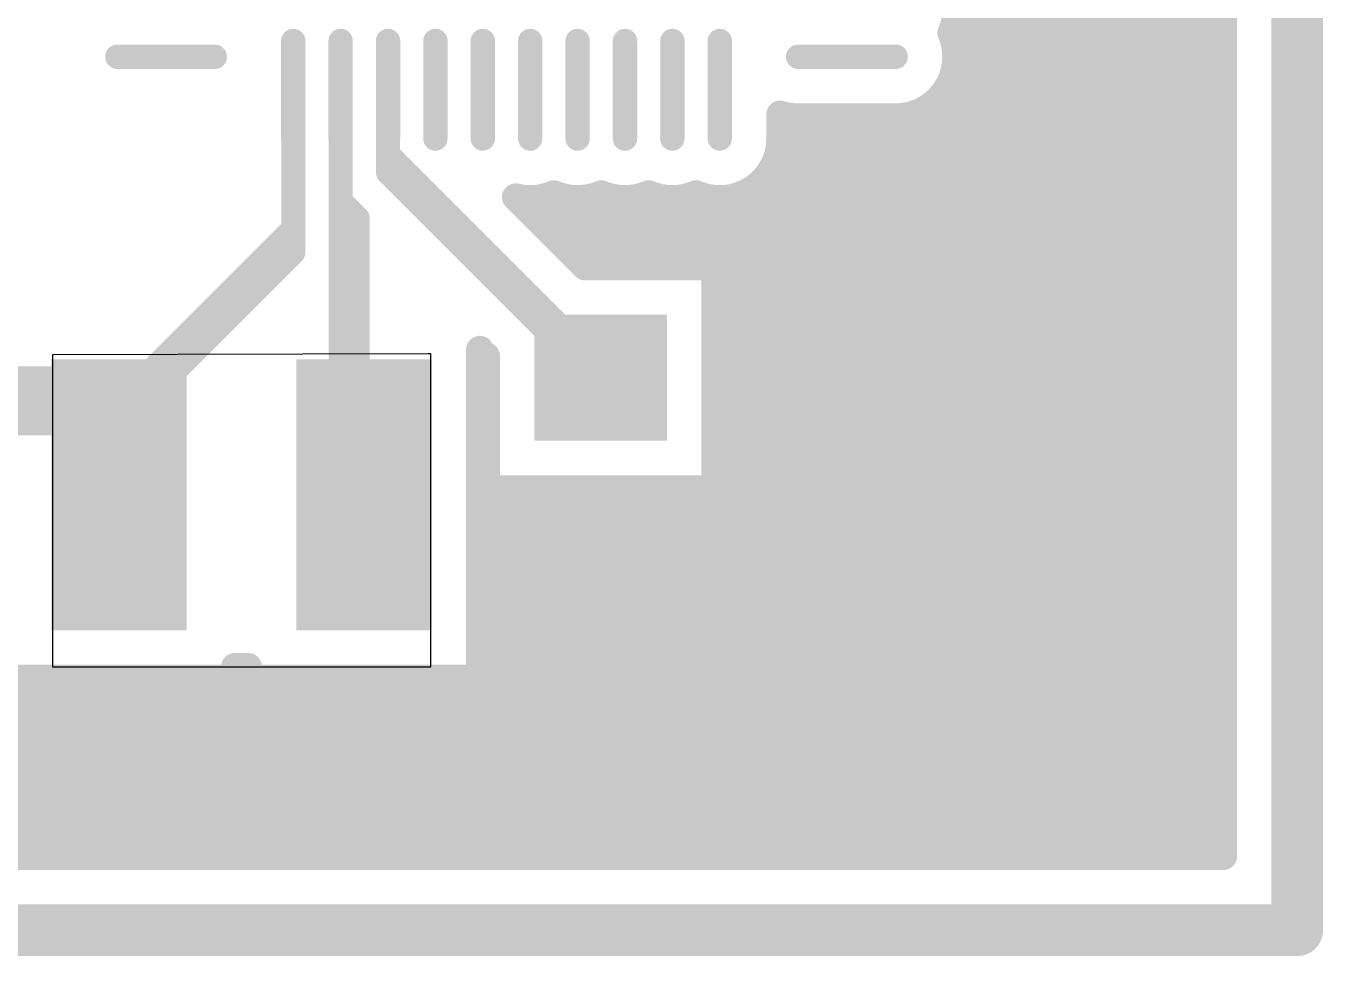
# Model space of a CAD drawing. Header units: inches. Extents: x 0 to 226, y 0 to 70.
# Drawn here: x 39.49 to 49.07, y -0.19 to 6.67 of the extents above; entities that cross this region are included whole.
import ezdxf

# ---------------------------------------------------------------- set-up
doc = ezdxf.new("R2010")
doc.units = ezdxf.units.IN
doc.layers.add('Keep-Out Layer', color=6, linetype='Continuous')
doc.layers.add('Top Layer', color=1, linetype='Continuous')

msp = doc.modelspace()

# ---------------------------------------------------------------- linework, layer by layer
at = {"layer": 'Keep-Out Layer'}
for points in [[(48.881, 0, 0.381, 0.381, 0), (48.881, 24.8301, 0.381, 0.381, 0)], [(29.4405, 0, 0.381, 0.381, 0), (48.881, 0, 0.381, 0.381, 0)]]:
    msp.add_lwpolyline(points, format="xyseb", dxfattribs=at)
msp.add_lwpolyline([(48.7858, 0, 0.1905, 0.1905, 1), (48.9763, 0, 0.1905, 0.1905, 1)], format="xyseb", close=True, dxfattribs=at)
msp.add_lwpolyline([(48.7858, 0, 0.1905, 0.1905, 1), (48.9763, 0, 0.1905, 0.1905, 1)], format="xyseb", close=True, dxfattribs=at)
at = {"layer": 'Top Layer'}
for p, q in [((42.4612, 4.2542), (39.6887, 4.2471)), ((39.6887, 4.2471), (39.6887, 1.9449)), ((42.4825, 4.2542), (42.4612, 4.2542)), ((42.4825, 1.9449), (42.4825, 4.2542)), ((39.6887, 1.9449), (42.4825, 1.9449))]:
    msp.add_line(p, q, dxfattribs=at)
for points in [[(47.1792, 0.5461, 0.2032, 0.2032, 0), (47.1792, 18.5065, 0.2032, 0.2032, 0)], [(47.3824, 0.5461, 0.2032, 0.2032, 0), (47.3824, 18.5065, 0.2032, 0.2032, 0)], [(47.5856, 0.5461, 0.2032, 0.2032, 0), (47.5856, 18.5065, 0.2032, 0.2032, 0)], [(47.7888, 0.5461, 0.2032, 0.2032, 0), (47.7888, 18.5065, 0.2032, 0.2032, 0)], [(47.992, 0.5461, 0.2032, 0.2032, 0), (47.992, 18.5065, 0.2032, 0.2032, 0)], [(48.1952, 0.5461, 0.2032, 0.2032, 0), (48.1952, 18.5065, 0.2032, 0.2032, 0)], [(48.3349, 0.5461, 0.2032, 0.2032, 0), (48.3349, 18.5065, 0.2032, 0.2032, 0)], [(46.3664, 0.5461, 0.2032, 0.2032, 0), (46.3664, 12.5015, 0.2032, 0.2032, 0)], [(46.5696, 0.5461, 0.2032, 0.2032, 0), (46.5696, 12.5015, 0.2032, 0.2032, 0)], [(46.7728, 0.5461, 0.2032, 0.2032, 0), (46.7728, 12.5015, 0.2032, 0.2032, 0)], [(46.976, 0.5461, 0.2032, 0.2032, 0), (46.976, 12.5015, 0.2032, 0.2032, 0)], [(46.3607, 6.7976, 0.2032, 0.2032, -0.101243), (46.3249, 6.6226, 0.2032, 0.2032, 0)], [(46.3249, 6.6226, 0.2032, 0.2032, -0.101243), (46.3607, 6.4476, 0.2032, 0.2032, 0)], [(46.3267, 6.6185, 0.2032, 0.2032, 0), (48.3349, 6.6185, 0.2032, 0.2032, 0)], [(41.4662, 5.8439, 0.18, 0.18, 0), (41.4662, 6.5639, 0.18, 0.18, 0)], [(41.8161, 5.8439, 0.18, 0.18, 0), (41.8161, 6.5639, 0.18, 0.18, 0)], [(42.1661, 5.8439, 0.18, 0.18, 0), (42.1661, 6.5639, 0.18, 0.18, 0)], [(42.5161, 5.8439, 0.18, 0.18, 0), (42.5161, 6.5639, 0.18, 0.18, 0)], [(42.8661, 5.8439, 0.18, 0.18, 0), (42.8661, 6.5639, 0.18, 0.18, 0)], [(43.2161, 5.8439, 0.18, 0.18, 0), (43.2161, 6.5639, 0.18, 0.18, 0)], [(43.5661, 5.8439, 0.18, 0.18, 0), (43.5661, 6.5639, 0.18, 0.18, 0)], [(43.9161, 5.8439, 0.18, 0.18, 0), (43.9161, 6.5639, 0.18, 0.18, 0)], [(44.2661, 5.8439, 0.18, 0.18, 0), (44.2661, 6.5639, 0.18, 0.18, 0)], [(44.6161, 5.8439, 0.18, 0.18, 0), (44.6161, 6.5639, 0.18, 0.18, 0)], [(40.8871, 6.4476, 0.18, 0.18, 0), (40.1671, 6.4476, 0.18, 0.18, 0)], [(45.1951, 6.4476, 0.18, 0.18, 0), (45.9151, 6.4476, 0.18, 0.18, 0)], [(46.3607, 6.4476, 0.2032, 0.2032, -0.414214), (45.9151, 6.002, 0.2032, 0.2032, 0)], [(46.3596, 6.4153, 0.2032, 0.2032, 0), (48.3349, 6.4153, 0.2032, 0.2032, 0)], [(41.4662, 5.1774, 0.1778, 0.1778, 0), (41.4662, 6.2039, 0.1778, 0.1778, 0)], [(41.8161, 5.3811, 0.1778, 0.1778, 0), (41.8161, 6.2039, 0.1778, 0.1778, 0)], [(42.1661, 5.5932, 0.1778, 0.1778, 0), (42.1661, 6.2039, 0.1778, 0.1778, 0)], [(42.1661, 6.2039, 0.1778, 0.1778, 0), (42.1666, 6.2034, 0.1778, 0.1778, 0)], [(42.1666, 5.7249, 0.1778, 0.1778, 0), (42.1666, 6.2034, 0.1778, 0.1778, 0)], [(46.2934, 6.2121, 0.2032, 0.2032, 0), (48.3349, 6.2121, 0.2032, 0.2032, 0)], [(46.1632, 0.5461, 0.2032, 0.2032, 0), (46.1632, 6.0774, 0.2032, 0.2032, 0)], [(45.0617, 5.8439, 0.2032, 0.2032, 0), (45.0617, 6.0224, 0.2032, 0.2032, 0)], [(45.1951, 6.002, 0.2032, 0.2032, -0.076154), (45.0617, 6.0224, 0.2032, 0.2032, 0)], [(45.1472, 0.5461, 0.2032, 0.2032, 0), (45.1472, 6.0046, 0.2032, 0.2032, 0)], [(45.1951, 6.002, 0.2032, 0.2032, 0), (45.9151, 6.002, 0.2032, 0.2032, 0)], [(45.3504, 0.5461, 0.2032, 0.2032, 0), (45.3504, 6.002, 0.2032, 0.2032, 0)], [(45.5536, 0.5461, 0.2032, 0.2032, 0), (45.5536, 6.002, 0.2032, 0.2032, 0)], [(45.7568, 0.5461, 0.2032, 0.2032, 0), (45.7568, 6.002, 0.2032, 0.2032, 0)], [(45.96, 0.5461, 0.2032, 0.2032, 0), (45.96, 6.0042, 0.2032, 0.2032, 0)], [(45.9932, 6.0089, 0.2032, 0.2032, 0), (48.3349, 6.0089, 0.2032, 0.2032, 0)], [(45.0617, 5.8439, 0.2032, 0.2032, -0.538019), (44.4411, 5.4341, 0.2032, 0.2032, 0)], [(45.0601, 5.8057, 0.2032, 0.2032, 0), (48.3349, 5.8057, 0.2032, 0.2032, 0)], [(42.1666, 5.7249, 0.1778, 0.1778, 0), (43.5872, 4.3043, 0.1778, 0.1778, 0)], [(42.1661, 5.5932, 0.1778, 0.1778, 0), (43.3055, 4.4539, 0.1778, 0.1778, 0)], [(44.9907, 5.6025, 0.2032, 0.2032, 0), (48.3349, 5.6025, 0.2032, 0.2032, 0)], [(44.944, 0.5461, 0.2032, 0.2032, 0), (44.944, 5.5421, 0.2032, 0.2032, 0)], [(41.8161, 5.3811, 0.1778, 0.1778, 0), (41.9422, 5.2551, 0.1778, 0.1778, 0)], [(41.8161, 3.3873, 0.1778, 0.1778, 0), (41.8161, 5.3811, 0.1778, 0.1778, 0)], [(43.3911, 5.4341, 0.2032, 0.2032, -0.163215), (43.1087, 5.4114, 0.2032, 0.2032, 0)], [(43.1087, 5.4114, 0.2032, 0.2032, 0), (43.6217, 4.8984, 0.2032, 0.2032, 0)], [(43.246, 5.3993, 0.2032, 0.2032, 0), (43.5363, 5.3993, 0.2032, 0.2032, 0)], [(43.3184, 5.2017, 0.2032, 0.2032, 0), (43.3184, 5.4102, 0.2032, 0.2032, 0)], [(43.7411, 5.4341, 0.2032, 0.2032, -0.204583), (43.3911, 5.4341, 0.2032, 0.2032, 0)], [(43.5216, 4.9985, 0.2032, 0.2032, 0), (43.5216, 5.4005, 0.2032, 0.2032, 0)], [(43.596, 5.3993, 0.2032, 0.2032, 0), (43.8863, 5.3993, 0.2032, 0.2032, 0)], [(43.7248, 4.8984, 0.2032, 0.2032, 0), (43.7248, 5.4275, 0.2032, 0.2032, 0)], [(44.0911, 5.4341, 0.2032, 0.2032, -0.204583), (43.7411, 5.4341, 0.2032, 0.2032, 0)], [(43.928, 4.8984, 0.2032, 0.2032, 0), (43.928, 5.3984, 0.2032, 0.2032, 0)], [(43.946, 5.3993, 0.2032, 0.2032, 0), (44.2363, 5.3993, 0.2032, 0.2032, 0)], [(44.4411, 5.4341, 0.2032, 0.2032, -0.204583), (44.0911, 5.4341, 0.2032, 0.2032, 0)], [(44.1312, 4.8984, 0.2032, 0.2032, 0), (44.1312, 5.4192, 0.2032, 0.2032, 0)], [(44.296, 5.3993, 0.2032, 0.2032, 0), (44.5863, 5.3993, 0.2032, 0.2032, 0)], [(44.3344, 4.8984, 0.2032, 0.2032, 0), (44.3344, 5.4035, 0.2032, 0.2032, 0)], [(44.5376, 4.8984, 0.2032, 0.2032, 0), (44.5376, 5.4052, 0.2032, 0.2032, 0)], [(44.646, 5.3993, 0.2032, 0.2032, 0), (48.3349, 5.3993, 0.2032, 0.2032, 0)], [(44.7408, 0.5461, 0.2032, 0.2032, 0), (44.7408, 5.4161, 0.2032, 0.2032, 0)], [(41.9422, 3.3407, 0.1778, 0.1778, 0), (41.9422, 5.2551, 0.1778, 0.1778, 0)], [(43.324, 5.1961, 0.2032, 0.2032, 0), (48.3349, 5.1961, 0.2032, 0.2032, 0)], [(40.1968, 3.9081, 0.1778, 0.1778, 0), (41.4662, 5.1774, 0.1778, 0.1778, 0)], [(41.4662, 5.002, 0.1778, 0.1778, 0), (41.4662, 5.1774, 0.1778, 0.1778, 0)], [(40.1788, 3.7146, 0.1778, 0.1778, 0), (41.4662, 5.002, 0.1778, 0.1778, 0)], [(43.5272, 4.9929, 0.2032, 0.2032, 0), (48.3349, 4.9929, 0.2032, 0.2032, 0)], [(43.6217, 4.8984, 0.2032, 0.2032, 0), (44.5825, 4.8984, 0.2032, 0.2032, 0)], [(44.5825, 3.2572, 0.2032, 0.2032, 0), (44.5825, 4.8984, 0.2032, 0.2032, 0)], [(44.5825, 4.7897, 0.2032, 0.2032, 0), (48.3349, 4.7897, 0.2032, 0.2032, 0)], [(44.5825, 4.5865, 0.2032, 0.2032, 0), (48.3349, 4.5865, 0.2032, 0.2032, 0)], [(43.3055, 4.4539, 0.1778, 0.1778, 0), (43.3607, 4.4539, 0.1778, 0.1778, 0)], [(43.3607, 4.4539, 0.1778, 0.1778, 0), (43.7368, 4.0778, 0.1778, 0.1778, 0)], [(44.5825, 4.3833, 0.2032, 0.2032, 0), (48.3349, 4.3833, 0.2032, 0.2032, 0)], [(42.8444, 1.859, 0.2032, 0.2032, 0), (42.8444, 4.2863, 0.2032, 0.2032, 0)], [(42.8912, 3.2572, 0.2032, 0.2032, 0), (42.8912, 4.2395, 0.2032, 0.2032, 0)], [(44.5825, 4.1801, 0.2032, 0.2032, 0), (48.3349, 4.1801, 0.2032, 0.2032, 0)], [(38.4914, 3.9081, 0.508, 0.508, 0), (39.9853, 3.9081, 0.508, 0.508, 0)], [(39.9853, 3.9081, 0.508, 0.508, 0), (40.1788, 3.7146, 0.508, 0.508, 0)], [(44.5825, 3.9769, 0.2032, 0.2032, 0), (48.3349, 3.9769, 0.2032, 0.2032, 0)], [(40.1788, 3.2146, 0.508, 0.508, 0), (40.1788, 3.7146, 0.508, 0.508, 0)], [(44.5825, 3.7737, 0.2032, 0.2032, 0), (48.3349, 3.7737, 0.2032, 0.2032, 0)], [(44.5825, 3.5705, 0.2032, 0.2032, 0), (48.3349, 3.5705, 0.2032, 0.2032, 0)], [(41.8161, 3.3873, 0.1778, 0.1778, 0), (41.9025, 3.301, 0.1778, 0.1778, 0)], [(44.5825, 3.3673, 0.2032, 0.2032, 0), (48.3349, 3.3673, 0.2032, 0.2032, 0)], [(41.9025, 3.301, 0.1778, 0.1778, 0), (41.9422, 3.3407, 0.1778, 0.1778, 0)], [(41.9025, 3.301, 0.1778, 0.1778, 0), (41.9888, 3.2146, 0.1778, 0.1778, 0)], [(42.8912, 3.2572, 0.2032, 0.2032, 0), (44.5825, 3.2572, 0.2032, 0.2032, 0)], [(42.912, 0.5461, 0.2032, 0.2032, 0), (42.912, 3.2572, 0.2032, 0.2032, 0)], [(43.1152, 0.5461, 0.2032, 0.2032, 0), (43.1152, 3.2572, 0.2032, 0.2032, 0)], [(43.3184, 0.5461, 0.2032, 0.2032, 0), (43.3184, 3.2572, 0.2032, 0.2032, 0)], [(43.5216, 0.5461, 0.2032, 0.2032, 0), (43.5216, 3.2572, 0.2032, 0.2032, 0)], [(43.7248, 0.5461, 0.2032, 0.2032, 0), (43.7248, 3.2572, 0.2032, 0.2032, 0)], [(43.928, 0.5461, 0.2032, 0.2032, 0), (43.928, 3.2572, 0.2032, 0.2032, 0)], [(44.1312, 0.5461, 0.2032, 0.2032, 0), (44.1312, 3.2572, 0.2032, 0.2032, 0)], [(44.3344, 0.5461, 0.2032, 0.2032, 0), (44.3344, 3.2572, 0.2032, 0.2032, 0)], [(44.5376, 0.5461, 0.2032, 0.2032, 0), (44.5376, 3.2572, 0.2032, 0.2032, 0)], [(42.8444, 3.1641, 0.2032, 0.2032, 0), (48.3349, 3.1641, 0.2032, 0.2032, 0)], [(42.8444, 2.9609, 0.2032, 0.2032, 0), (48.3349, 2.9609, 0.2032, 0.2032, 0)], [(42.8444, 2.7577, 0.2032, 0.2032, 0), (48.3349, 2.7577, 0.2032, 0.2032, 0)], [(42.8444, 2.5545, 0.2032, 0.2032, 0), (48.3349, 2.5545, 0.2032, 0.2032, 0)], [(42.8444, 2.3513, 0.2032, 0.2032, 0), (48.3349, 2.3513, 0.2032, 0.2032, 0)], [(42.8444, 2.1481, 0.2032, 0.2032, 0), (48.3349, 2.1481, 0.2032, 0.2032, 0)], [(41.0344, 1.9449, 0.2032, 0.2032, 0), (41.1332, 1.9449, 0.2032, 0.2032, 0)], [(41.0344, 1.9449, 0.2032, 0.2032, 0), (41.1332, 1.9449, 0.2032, 0.2032, 0)], [(41.0344, 1.859, 0.2032, 0.2032, 0), (41.0344, 1.9449, 0.2032, 0.2032, 0)], [(41.0832, 0.5461, 0.2032, 0.2032, 0), (41.0832, 1.9449, 0.2032, 0.2032, 0)], [(41.1332, 1.859, 0.2032, 0.2032, 0), (41.1332, 1.9449, 0.2032, 0.2032, 0)], [(42.8444, 1.9449, 0.2032, 0.2032, 0), (48.3349, 1.9449, 0.2032, 0.2032, 0)], [(39.3232, 1.859, 0.2032, 0.2032, 0), (41.0344, 1.859, 0.2032, 0.2032, 0)], [(39.4576, 0.5461, 0.2032, 0.2032, 0), (39.4576, 1.859, 0.2032, 0.2032, 0)], [(39.6608, 0.5461, 0.2032, 0.2032, 0), (39.6608, 1.859, 0.2032, 0.2032, 0)], [(39.864, 0.5461, 0.2032, 0.2032, 0), (39.864, 1.859, 0.2032, 0.2032, 0)], [(40.0672, 0.5461, 0.2032, 0.2032, 0), (40.0672, 1.859, 0.2032, 0.2032, 0)], [(40.2704, 0.5461, 0.2032, 0.2032, 0), (40.2704, 1.859, 0.2032, 0.2032, 0)], [(40.4736, 0.5461, 0.2032, 0.2032, 0), (40.4736, 1.859, 0.2032, 0.2032, 0)], [(40.6768, 0.5461, 0.2032, 0.2032, 0), (40.6768, 1.859, 0.2032, 0.2032, 0)], [(40.88, 0.5461, 0.2032, 0.2032, 0), (40.88, 1.859, 0.2032, 0.2032, 0)], [(41.1332, 1.859, 0.2032, 0.2032, 0), (42.8444, 1.859, 0.2032, 0.2032, 0)], [(41.2864, 0.5461, 0.2032, 0.2032, 0), (41.2864, 1.859, 0.2032, 0.2032, 0)], [(41.4896, 0.5461, 0.2032, 0.2032, 0), (41.4896, 1.859, 0.2032, 0.2032, 0)], [(41.6928, 0.5461, 0.2032, 0.2032, 0), (41.6928, 1.859, 0.2032, 0.2032, 0)], [(41.896, 0.5461, 0.2032, 0.2032, 0), (41.896, 1.859, 0.2032, 0.2032, 0)], [(42.0992, 0.5461, 0.2032, 0.2032, 0), (42.0992, 1.859, 0.2032, 0.2032, 0)], [(42.3024, 0.5461, 0.2032, 0.2032, 0), (42.3024, 1.859, 0.2032, 0.2032, 0)], [(42.5056, 0.5461, 0.2032, 0.2032, 0), (42.5056, 1.859, 0.2032, 0.2032, 0)], [(42.7088, 0.5461, 0.2032, 0.2032, 0), (42.7088, 1.859, 0.2032, 0.2032, 0)], [(29.9866, 1.7417, 0.2032, 0.2032, 0), (48.3349, 1.7417, 0.2032, 0.2032, 0)], [(29.9866, 1.5385, 0.2032, 0.2032, 0), (48.3349, 1.5385, 0.2032, 0.2032, 0)], [(29.9866, 1.3353, 0.2032, 0.2032, 0), (48.3349, 1.3353, 0.2032, 0.2032, 0)], [(29.9866, 1.1321, 0.2032, 0.2032, 0), (48.3349, 1.1321, 0.2032, 0.2032, 0)], [(29.9866, 0.9289, 0.2032, 0.2032, 0), (48.3349, 0.9289, 0.2032, 0.2032, 0)], [(29.9866, 0.7257, 0.2032, 0.2032, 0), (48.3349, 0.7257, 0.2032, 0.2032, 0)], [(29.9866, 0.5461, 0.2032, 0.2032, 0), (48.3349, 0.5461, 0.2032, 0.2032, 0)]]:
    msp.add_lwpolyline(points, format="xyseb", dxfattribs=at)
for points in [[(46.6791, 6.8086, 0.3048, 0.3048, 1), (46.9839, 6.8086, 0.3048, 0.3048, 1)], [(46.2741, 6.6226, 0.1016, 0.1016, 1), (46.3757, 6.6226, 0.1016, 0.1016, 1)], [(46.2741, 6.6226, 0.1016, 0.1016, 1), (46.3757, 6.6226, 0.1016, 0.1016, 1)], [(46.2759, 6.6185, 0.1016, 0.1016, 1), (46.3775, 6.6185, 0.1016, 0.1016, 1)], [(47.4274, 6.418, 0.3048, 0.3048, 1), (47.7322, 6.418, 0.3048, 0.3048, 1)], [(48.2841, 6.6185, 0.1016, 0.1016, 1), (48.3857, 6.6185, 0.1016, 0.1016, 1)], [(41.4212, 6.5639, 0.09, 0.09, 1), (41.5111, 6.5639, 0.09, 0.09, 1)], [(41.7712, 6.5639, 0.09, 0.09, 1), (41.8611, 6.5639, 0.09, 0.09, 1)], [(42.1212, 6.5639, 0.09, 0.09, 1), (42.2111, 6.5639, 0.09, 0.09, 1)], [(42.4711, 6.5639, 0.09, 0.09, 1), (42.5611, 6.5639, 0.09, 0.09, 1)], [(42.8211, 6.5639, 0.09, 0.09, 1), (42.9111, 6.5639, 0.09, 0.09, 1)], [(43.1711, 6.5639, 0.09, 0.09, 1), (43.2611, 6.5639, 0.09, 0.09, 1)], [(43.5211, 6.5639, 0.09, 0.09, 1), (43.6111, 6.5639, 0.09, 0.09, 1)], [(43.8711, 6.5639, 0.09, 0.09, 1), (43.9611, 6.5639, 0.09, 0.09, 1)], [(44.2211, 6.5639, 0.09, 0.09, 1), (44.3111, 6.5639, 0.09, 0.09, 1)], [(44.5711, 6.5639, 0.09, 0.09, 1), (44.6611, 6.5639, 0.09, 0.09, 1)], [(40.1221, 6.4476, 0.09, 0.09, 1), (40.2121, 6.4476, 0.09, 0.09, 1)], [(40.8421, 6.4476, 0.09, 0.09, 1), (40.9321, 6.4476, 0.09, 0.09, 1)], [(45.1501, 6.4476, 0.09, 0.09, 1), (45.2401, 6.4476, 0.09, 0.09, 1)], [(45.8701, 6.4476, 0.09, 0.09, 1), (45.9601, 6.4476, 0.09, 0.09, 1)], [(46.3088, 6.4153, 0.1016, 0.1016, 1), (46.4104, 6.4153, 0.1016, 0.1016, 1)], [(46.3099, 6.4476, 0.1016, 0.1016, 1), (46.4115, 6.4476, 0.1016, 0.1016, 1)], [(46.3099, 6.4476, 0.1016, 0.1016, 1), (46.4115, 6.4476, 0.1016, 0.1016, 1)], [(48.2841, 6.4153, 0.1016, 0.1016, 1), (48.3857, 6.4153, 0.1016, 0.1016, 1)], [(41.4217, 6.2039, 0.0889, 0.0889, 1), (41.5106, 6.2039, 0.0889, 0.0889, 1)], [(41.7717, 6.2039, 0.0889, 0.0889, 1), (41.8606, 6.2039, 0.0889, 0.0889, 1)], [(42.1217, 6.2039, 0.0889, 0.0889, 1), (42.2106, 6.2039, 0.0889, 0.0889, 1)], [(42.1217, 6.2039, 0.0889, 0.0889, 1), (42.2106, 6.2039, 0.0889, 0.0889, 1)], [(42.1221, 6.2034, 0.0889, 0.0889, 1), (42.211, 6.2034, 0.0889, 0.0889, 1)], [(42.1221, 6.2034, 0.0889, 0.0889, 1), (42.211, 6.2034, 0.0889, 0.0889, 1)], [(46.2426, 6.2121, 0.1016, 0.1016, 1), (46.3442, 6.2121, 0.1016, 0.1016, 1)], [(48.2841, 6.2121, 0.1016, 0.1016, 1), (48.3857, 6.2121, 0.1016, 0.1016, 1)], [(46.1124, 6.0774, 0.1016, 0.1016, 1), (46.214, 6.0774, 0.1016, 0.1016, 1)], [(45.0109, 6.0224, 0.1016, 0.1016, 1), (45.1125, 6.0224, 0.1016, 0.1016, 1)], [(45.0109, 6.0224, 0.1016, 0.1016, 1), (45.1125, 6.0224, 0.1016, 0.1016, 1)], [(45.0964, 6.0046, 0.1016, 0.1016, 1), (45.198, 6.0046, 0.1016, 0.1016, 1)], [(45.1443, 6.002, 0.1016, 0.1016, 1), (45.2459, 6.002, 0.1016, 0.1016, 1)], [(45.1443, 6.002, 0.1016, 0.1016, 1), (45.2459, 6.002, 0.1016, 0.1016, 1)], [(45.2996, 6.002, 0.1016, 0.1016, 1), (45.4012, 6.002, 0.1016, 0.1016, 1)], [(45.5028, 6.002, 0.1016, 0.1016, 1), (45.6044, 6.002, 0.1016, 0.1016, 1)], [(45.706, 6.002, 0.1016, 0.1016, 1), (45.8076, 6.002, 0.1016, 0.1016, 1)], [(45.8643, 6.002, 0.1016, 0.1016, 1), (45.9659, 6.002, 0.1016, 0.1016, 1)], [(45.8643, 6.002, 0.1016, 0.1016, 1), (45.9659, 6.002, 0.1016, 0.1016, 1)], [(45.9092, 6.0042, 0.1016, 0.1016, 1), (46.0108, 6.0042, 0.1016, 0.1016, 1)], [(45.9424, 6.0089, 0.1016, 0.1016, 1), (46.044, 6.0089, 0.1016, 0.1016, 1)], [(46.6791, 5.8018, 0.3048, 0.3048, 1), (46.9839, 5.8018, 0.3048, 0.3048, 1)], [(48.2841, 6.0089, 0.1016, 0.1016, 1), (48.3857, 6.0089, 0.1016, 0.1016, 1)], [(45.0109, 5.8439, 0.1016, 0.1016, 1), (45.1125, 5.8439, 0.1016, 0.1016, 1)], [(45.0109, 5.8439, 0.1016, 0.1016, 1), (45.1125, 5.8439, 0.1016, 0.1016, 1)], [(41.4212, 5.8439, 0.09, 0.09, 1), (41.5111, 5.8439, 0.09, 0.09, 1)], [(41.7712, 5.8439, 0.09, 0.09, 1), (41.8611, 5.8439, 0.09, 0.09, 1)], [(42.1212, 5.8439, 0.09, 0.09, 1), (42.2111, 5.8439, 0.09, 0.09, 1)], [(42.4711, 5.8439, 0.09, 0.09, 1), (42.5611, 5.8439, 0.09, 0.09, 1)], [(42.8211, 5.8439, 0.09, 0.09, 1), (42.9111, 5.8439, 0.09, 0.09, 1)], [(43.1711, 5.8439, 0.09, 0.09, 1), (43.2611, 5.8439, 0.09, 0.09, 1)], [(43.5211, 5.8439, 0.09, 0.09, 1), (43.6111, 5.8439, 0.09, 0.09, 1)], [(43.8711, 5.8439, 0.09, 0.09, 1), (43.9611, 5.8439, 0.09, 0.09, 1)], [(44.2211, 5.8439, 0.09, 0.09, 1), (44.3111, 5.8439, 0.09, 0.09, 1)], [(44.5711, 5.8439, 0.09, 0.09, 1), (44.6611, 5.8439, 0.09, 0.09, 1)], [(45.0093, 5.8057, 0.1016, 0.1016, 1), (45.1109, 5.8057, 0.1016, 0.1016, 1)], [(48.2841, 5.8057, 0.1016, 0.1016, 1), (48.3857, 5.8057, 0.1016, 0.1016, 1)], [(42.1221, 5.7249, 0.0889, 0.0889, 1), (42.211, 5.7249, 0.0889, 0.0889, 1)], [(42.1221, 5.7249, 0.0889, 0.0889, 1), (42.211, 5.7249, 0.0889, 0.0889, 1)], [(42.1217, 5.5932, 0.0889, 0.0889, 1), (42.2106, 5.5932, 0.0889, 0.0889, 1)], [(42.1217, 5.5932, 0.0889, 0.0889, 1), (42.2106, 5.5932, 0.0889, 0.0889, 1)], [(44.9399, 5.6025, 0.1016, 0.1016, 1), (45.0415, 5.6025, 0.1016, 0.1016, 1)], [(48.2841, 5.6025, 0.1016, 0.1016, 1), (48.3857, 5.6025, 0.1016, 0.1016, 1)], [(44.8932, 5.5421, 0.1016, 0.1016, 1), (44.9948, 5.5421, 0.1016, 0.1016, 1)], [(41.7717, 5.3811, 0.0889, 0.0889, 1), (41.8606, 5.3811, 0.0889, 0.0889, 1)], [(41.7717, 5.3811, 0.0889, 0.0889, 1), (41.8606, 5.3811, 0.0889, 0.0889, 1)], [(41.7717, 5.3811, 0.0889, 0.0889, 1), (41.8606, 5.3811, 0.0889, 0.0889, 1)], [(43.0579, 5.4114, 0.1016, 0.1016, 1), (43.1595, 5.4114, 0.1016, 0.1016, 1)], [(43.0579, 5.4114, 0.1016, 0.1016, 1), (43.1595, 5.4114, 0.1016, 0.1016, 1)], [(43.1952, 5.3993, 0.1016, 0.1016, 1), (43.2968, 5.3993, 0.1016, 0.1016, 1)], [(43.2676, 5.4102, 0.1016, 0.1016, 1), (43.3692, 5.4102, 0.1016, 0.1016, 1)], [(43.3403, 5.4341, 0.1016, 0.1016, 1), (43.4419, 5.4341, 0.1016, 0.1016, 1)], [(43.3403, 5.4341, 0.1016, 0.1016, 1), (43.4419, 5.4341, 0.1016, 0.1016, 1)], [(43.4708, 5.4005, 0.1016, 0.1016, 1), (43.5724, 5.4005, 0.1016, 0.1016, 1)], [(43.4855, 5.3993, 0.1016, 0.1016, 1), (43.5871, 5.3993, 0.1016, 0.1016, 1)], [(43.5452, 5.3993, 0.1016, 0.1016, 1), (43.6468, 5.3993, 0.1016, 0.1016, 1)], [(43.674, 5.4275, 0.1016, 0.1016, 1), (43.7756, 5.4275, 0.1016, 0.1016, 1)], [(43.6903, 5.4341, 0.1016, 0.1016, 1), (43.7919, 5.4341, 0.1016, 0.1016, 1)], [(43.6903, 5.4341, 0.1016, 0.1016, 1), (43.7919, 5.4341, 0.1016, 0.1016, 1)], [(43.8355, 5.3993, 0.1016, 0.1016, 1), (43.9371, 5.3993, 0.1016, 0.1016, 1)], [(43.8772, 5.3984, 0.1016, 0.1016, 1), (43.9788, 5.3984, 0.1016, 0.1016, 1)], [(43.8952, 5.3993, 0.1016, 0.1016, 1), (43.9968, 5.3993, 0.1016, 0.1016, 1)], [(44.0403, 5.4341, 0.1016, 0.1016, 1), (44.1419, 5.4341, 0.1016, 0.1016, 1)], [(44.0403, 5.4341, 0.1016, 0.1016, 1), (44.1419, 5.4341, 0.1016, 0.1016, 1)], [(44.0804, 5.4192, 0.1016, 0.1016, 1), (44.182, 5.4192, 0.1016, 0.1016, 1)], [(44.1855, 5.3993, 0.1016, 0.1016, 1), (44.2871, 5.3993, 0.1016, 0.1016, 1)], [(44.2452, 5.3993, 0.1016, 0.1016, 1), (44.3468, 5.3993, 0.1016, 0.1016, 1)], [(44.2836, 5.4035, 0.1016, 0.1016, 1), (44.3852, 5.4035, 0.1016, 0.1016, 1)], [(44.3903, 5.4341, 0.1016, 0.1016, 1), (44.4919, 5.4341, 0.1016, 0.1016, 1)], [(44.3903, 5.4341, 0.1016, 0.1016, 1), (44.4919, 5.4341, 0.1016, 0.1016, 1)], [(44.4868, 5.4052, 0.1016, 0.1016, 1), (44.5884, 5.4052, 0.1016, 0.1016, 1)], [(44.5355, 5.3993, 0.1016, 0.1016, 1), (44.6371, 5.3993, 0.1016, 0.1016, 1)], [(44.5952, 5.3993, 0.1016, 0.1016, 1), (44.6968, 5.3993, 0.1016, 0.1016, 1)], [(44.69, 5.4161, 0.1016, 0.1016, 1), (44.7916, 5.4161, 0.1016, 0.1016, 1)], [(48.2841, 5.3993, 0.1016, 0.1016, 1), (48.3857, 5.3993, 0.1016, 0.1016, 1)], [(41.8978, 5.2551, 0.0889, 0.0889, 1), (41.9867, 5.2551, 0.0889, 0.0889, 1)], [(41.8978, 5.2551, 0.0889, 0.0889, 1), (41.9867, 5.2551, 0.0889, 0.0889, 1)], [(43.2676, 5.2017, 0.1016, 0.1016, 1), (43.3692, 5.2017, 0.1016, 0.1016, 1)], [(43.2732, 5.1961, 0.1016, 0.1016, 1), (43.3748, 5.1961, 0.1016, 0.1016, 1)], [(48.2841, 5.1961, 0.1016, 0.1016, 1), (48.3857, 5.1961, 0.1016, 0.1016, 1)], [(41.4217, 5.1774, 0.0889, 0.0889, 1), (41.5106, 5.1774, 0.0889, 0.0889, 1)], [(41.4217, 5.1774, 0.0889, 0.0889, 1), (41.5106, 5.1774, 0.0889, 0.0889, 1)], [(41.4217, 5.1774, 0.0889, 0.0889, 1), (41.5106, 5.1774, 0.0889, 0.0889, 1)], [(44.8609, 4.9611, 0.3048, 0.3048, 1), (45.1657, 4.9611, 0.3048, 0.3048, 1)], [(41.4217, 5.002, 0.0889, 0.0889, 1), (41.5106, 5.002, 0.0889, 0.0889, 1)], [(41.4217, 5.002, 0.0889, 0.0889, 1), (41.5106, 5.002, 0.0889, 0.0889, 1)], [(43.4708, 4.9985, 0.1016, 0.1016, 1), (43.5724, 4.9985, 0.1016, 0.1016, 1)], [(43.4764, 4.9929, 0.1016, 0.1016, 1), (43.578, 4.9929, 0.1016, 0.1016, 1)], [(47.3209, 4.8473, 0.3048, 0.3048, 1), (47.6257, 4.8473, 0.3048, 0.3048, 1)], [(48.2841, 4.9929, 0.1016, 0.1016, 1), (48.3857, 4.9929, 0.1016, 0.1016, 1)], [(43.5709, 4.8984, 0.1016, 0.1016, 1), (43.6725, 4.8984, 0.1016, 0.1016, 1)], [(43.5709, 4.8984, 0.1016, 0.1016, 1), (43.6725, 4.8984, 0.1016, 0.1016, 1)], [(43.674, 4.8984, 0.1016, 0.1016, 1), (43.7756, 4.8984, 0.1016, 0.1016, 1)], [(43.8772, 4.8984, 0.1016, 0.1016, 1), (43.9788, 4.8984, 0.1016, 0.1016, 1)], [(44.0804, 4.8984, 0.1016, 0.1016, 1), (44.182, 4.8984, 0.1016, 0.1016, 1)], [(44.2836, 4.8984, 0.1016, 0.1016, 1), (44.3852, 4.8984, 0.1016, 0.1016, 1)], [(44.4868, 4.8984, 0.1016, 0.1016, 1), (44.5884, 4.8984, 0.1016, 0.1016, 1)], [(44.5317, 4.8984, 0.1016, 0.1016, 1), (44.6333, 4.8984, 0.1016, 0.1016, 1)], [(44.5317, 4.8984, 0.1016, 0.1016, 1), (44.6333, 4.8984, 0.1016, 0.1016, 1)], [(44.5317, 4.7897, 0.1016, 0.1016, 1), (44.6333, 4.7897, 0.1016, 0.1016, 1)], [(48.2841, 4.7897, 0.1016, 0.1016, 1), (48.3857, 4.7897, 0.1016, 0.1016, 1)], [(46.6905, 4.3906, 0.3048, 0.3048, 1), (46.9953, 4.3906, 0.3048, 0.3048, 1)], [(44.5317, 4.5865, 0.1016, 0.1016, 1), (44.6333, 4.5865, 0.1016, 0.1016, 1)], [(48.2841, 4.5865, 0.1016, 0.1016, 1), (48.3857, 4.5865, 0.1016, 0.1016, 1)], [(43.261, 4.4539, 0.0889, 0.0889, 1), (43.3499, 4.4539, 0.0889, 0.0889, 1)], [(43.261, 4.4539, 0.0889, 0.0889, 1), (43.3499, 4.4539, 0.0889, 0.0889, 1)], [(43.3163, 4.4539, 0.0889, 0.0889, 1), (43.4052, 4.4539, 0.0889, 0.0889, 1)], [(43.3163, 4.4539, 0.0889, 0.0889, 1), (43.4052, 4.4539, 0.0889, 0.0889, 1)], [(44.5317, 4.3833, 0.1016, 0.1016, 1), (44.6333, 4.3833, 0.1016, 0.1016, 1)], [(48.2841, 4.3833, 0.1016, 0.1016, 1), (48.3857, 4.3833, 0.1016, 0.1016, 1)], [(42.7936, 4.2863, 0.1016, 0.1016, 1), (42.8952, 4.2863, 0.1016, 0.1016, 1)], [(42.8404, 4.2395, 0.1016, 0.1016, 1), (42.942, 4.2395, 0.1016, 0.1016, 1)], [(43.5428, 4.3043, 0.0889, 0.0889, 1), (43.6317, 4.3043, 0.0889, 0.0889, 1)], [(44.5317, 4.1801, 0.1016, 0.1016, 1), (44.6333, 4.1801, 0.1016, 0.1016, 1)], [(48.2841, 4.1801, 0.1016, 0.1016, 1), (48.3857, 4.1801, 0.1016, 0.1016, 1)], [(39.8583, 3.9081, 0.254, 0.254, 1), (40.1123, 3.9081, 0.254, 0.254, 1)], [(39.8583, 3.9081, 0.254, 0.254, 1), (40.1123, 3.9081, 0.254, 0.254, 1)], [(43.6924, 4.0778, 0.0889, 0.0889, 1), (43.7813, 4.0778, 0.0889, 0.0889, 1)], [(45.2191, 3.8402, 0.3556, 0.3556, 1), (45.5747, 3.8402, 0.3556, 0.3556, 1)], [(44.5317, 3.9769, 0.1016, 0.1016, 1), (44.6333, 3.9769, 0.1016, 0.1016, 1)], [(48.2841, 3.9769, 0.1016, 0.1016, 1), (48.3857, 3.9769, 0.1016, 0.1016, 1)], [(40.0518, 3.7146, 0.254, 0.254, 1), (40.3058, 3.7146, 0.254, 0.254, 1)], [(40.0518, 3.7146, 0.254, 0.254, 1), (40.3058, 3.7146, 0.254, 0.254, 1)], [(40.1524, 3.9081, 0.0889, 0.0889, 1), (40.2413, 3.9081, 0.0889, 0.0889, 1)], [(44.5317, 3.7737, 0.1016, 0.1016, 1), (44.6333, 3.7737, 0.1016, 0.1016, 1)], [(48.2841, 3.7737, 0.1016, 0.1016, 1), (48.3857, 3.7737, 0.1016, 0.1016, 1)], [(40.1344, 3.7146, 0.0889, 0.0889, 1), (40.2233, 3.7146, 0.0889, 0.0889, 1)], [(44.5317, 3.5705, 0.1016, 0.1016, 1), (44.6333, 3.5705, 0.1016, 0.1016, 1)], [(48.2841, 3.5705, 0.1016, 0.1016, 1), (48.3857, 3.5705, 0.1016, 0.1016, 1)], [(40.0518, 3.2146, 0.254, 0.254, 1), (40.3058, 3.2146, 0.254, 0.254, 1)], [(41.7717, 3.3873, 0.0889, 0.0889, 1), (41.8606, 3.3873, 0.0889, 0.0889, 1)], [(41.7717, 3.3873, 0.0889, 0.0889, 1), (41.8606, 3.3873, 0.0889, 0.0889, 1)], [(44.5317, 3.3673, 0.1016, 0.1016, 1), (44.6333, 3.3673, 0.1016, 0.1016, 1)], [(48.2841, 3.3673, 0.1016, 0.1016, 1), (48.3857, 3.3673, 0.1016, 0.1016, 1)], [(41.858, 3.301, 0.0889, 0.0889, 1), (41.9469, 3.301, 0.0889, 0.0889, 1)], [(41.858, 3.301, 0.0889, 0.0889, 1), (41.9469, 3.301, 0.0889, 0.0889, 1)], [(41.858, 3.301, 0.0889, 0.0889, 1), (41.9469, 3.301, 0.0889, 0.0889, 1)], [(41.8978, 3.3407, 0.0889, 0.0889, 1), (41.9867, 3.3407, 0.0889, 0.0889, 1)], [(41.8978, 3.3407, 0.0889, 0.0889, 1), (41.9867, 3.3407, 0.0889, 0.0889, 1)], [(42.8404, 3.2572, 0.1016, 0.1016, 1), (42.942, 3.2572, 0.1016, 0.1016, 1)], [(42.8404, 3.2572, 0.1016, 0.1016, 1), (42.942, 3.2572, 0.1016, 0.1016, 1)], [(42.8612, 3.2572, 0.1016, 0.1016, 1), (42.9628, 3.2572, 0.1016, 0.1016, 1)], [(43.0644, 3.2572, 0.1016, 0.1016, 1), (43.166, 3.2572, 0.1016, 0.1016, 1)], [(43.2676, 3.2572, 0.1016, 0.1016, 1), (43.3692, 3.2572, 0.1016, 0.1016, 1)], [(43.4708, 3.2572, 0.1016, 0.1016, 1), (43.5724, 3.2572, 0.1016, 0.1016, 1)], [(43.674, 3.2572, 0.1016, 0.1016, 1), (43.7756, 3.2572, 0.1016, 0.1016, 1)], [(43.8772, 3.2572, 0.1016, 0.1016, 1), (43.9788, 3.2572, 0.1016, 0.1016, 1)], [(44.0804, 3.2572, 0.1016, 0.1016, 1), (44.182, 3.2572, 0.1016, 0.1016, 1)], [(44.2836, 3.2572, 0.1016, 0.1016, 1), (44.3852, 3.2572, 0.1016, 0.1016, 1)], [(44.4868, 3.2572, 0.1016, 0.1016, 1), (44.5884, 3.2572, 0.1016, 0.1016, 1)], [(44.5317, 3.2572, 0.1016, 0.1016, 1), (44.6333, 3.2572, 0.1016, 0.1016, 1)], [(44.5317, 3.2572, 0.1016, 0.1016, 1), (44.6333, 3.2572, 0.1016, 0.1016, 1)], [(46.7899, 3.0648, 0.3556, 0.3556, 1), (47.1455, 3.0648, 0.3556, 0.3556, 1)], [(41.9444, 3.2146, 0.0889, 0.0889, 1), (42.0333, 3.2146, 0.0889, 0.0889, 1)], [(42.7936, 3.1641, 0.1016, 0.1016, 1), (42.8952, 3.1641, 0.1016, 0.1016, 1)], [(48.2841, 3.1641, 0.1016, 0.1016, 1), (48.3857, 3.1641, 0.1016, 0.1016, 1)], [(42.7936, 2.9609, 0.1016, 0.1016, 1), (42.8952, 2.9609, 0.1016, 0.1016, 1)], [(48.2841, 2.9609, 0.1016, 0.1016, 1), (48.3857, 2.9609, 0.1016, 0.1016, 1)], [(42.7936, 2.7577, 0.1016, 0.1016, 1), (42.8952, 2.7577, 0.1016, 0.1016, 1)], [(48.2841, 2.7577, 0.1016, 0.1016, 1), (48.3857, 2.7577, 0.1016, 0.1016, 1)], [(45.335, 2.3821, 0.3556, 0.3556, 1), (45.6906, 2.3821, 0.3556, 0.3556, 1)], [(42.7936, 2.5545, 0.1016, 0.1016, 1), (42.8952, 2.5545, 0.1016, 0.1016, 1)], [(48.2841, 2.5545, 0.1016, 0.1016, 1), (48.3857, 2.5545, 0.1016, 0.1016, 1)], [(42.7936, 2.3513, 0.1016, 0.1016, 1), (42.8952, 2.3513, 0.1016, 0.1016, 1)], [(48.2841, 2.3513, 0.1016, 0.1016, 1), (48.3857, 2.3513, 0.1016, 0.1016, 1)], [(46.2517, 2.0131, 0.3048, 0.3048, 1), (46.5565, 2.0131, 0.3048, 0.3048, 1)], [(47.6381, 2.0279, 0.3048, 0.3048, 1), (47.9429, 2.0279, 0.3048, 0.3048, 1)], [(42.7936, 2.1481, 0.1016, 0.1016, 1), (42.8952, 2.1481, 0.1016, 0.1016, 1)], [(48.2841, 2.1481, 0.1016, 0.1016, 1), (48.3857, 2.1481, 0.1016, 0.1016, 1)], [(40.9836, 1.9449, 0.1016, 0.1016, 1), (41.0852, 1.9449, 0.1016, 0.1016, 1)], [(40.9836, 1.9449, 0.1016, 0.1016, 1), (41.0852, 1.9449, 0.1016, 0.1016, 1)], [(40.9836, 1.9449, 0.1016, 0.1016, 1), (41.0852, 1.9449, 0.1016, 0.1016, 1)], [(41.0324, 1.9449, 0.1016, 0.1016, 1), (41.134, 1.9449, 0.1016, 0.1016, 1)], [(41.0824, 1.9449, 0.1016, 0.1016, 1), (41.184, 1.9449, 0.1016, 0.1016, 1)], [(41.0824, 1.9449, 0.1016, 0.1016, 1), (41.184, 1.9449, 0.1016, 0.1016, 1)], [(41.0824, 1.9449, 0.1016, 0.1016, 1), (41.184, 1.9449, 0.1016, 0.1016, 1)], [(42.7936, 1.9449, 0.1016, 0.1016, 1), (42.8952, 1.9449, 0.1016, 0.1016, 1)], [(48.2841, 1.9449, 0.1016, 0.1016, 1), (48.3857, 1.9449, 0.1016, 0.1016, 1)], [(39.4068, 1.859, 0.1016, 0.1016, 1), (39.5084, 1.859, 0.1016, 0.1016, 1)], [(39.61, 1.859, 0.1016, 0.1016, 1), (39.7116, 1.859, 0.1016, 0.1016, 1)], [(39.8132, 1.859, 0.1016, 0.1016, 1), (39.9148, 1.859, 0.1016, 0.1016, 1)], [(40.0164, 1.859, 0.1016, 0.1016, 1), (40.118, 1.859, 0.1016, 0.1016, 1)], [(40.2196, 1.859, 0.1016, 0.1016, 1), (40.3212, 1.859, 0.1016, 0.1016, 1)], [(40.4228, 1.859, 0.1016, 0.1016, 1), (40.5244, 1.859, 0.1016, 0.1016, 1)], [(40.626, 1.859, 0.1016, 0.1016, 1), (40.7276, 1.859, 0.1016, 0.1016, 1)], [(40.8292, 1.859, 0.1016, 0.1016, 1), (40.9308, 1.859, 0.1016, 0.1016, 1)], [(40.9836, 1.859, 0.1016, 0.1016, 1), (41.0852, 1.859, 0.1016, 0.1016, 1)], [(40.9836, 1.859, 0.1016, 0.1016, 1), (41.0852, 1.859, 0.1016, 0.1016, 1)], [(41.0824, 1.859, 0.1016, 0.1016, 1), (41.184, 1.859, 0.1016, 0.1016, 1)], [(41.0824, 1.859, 0.1016, 0.1016, 1), (41.184, 1.859, 0.1016, 0.1016, 1)], [(41.2356, 1.859, 0.1016, 0.1016, 1), (41.3372, 1.859, 0.1016, 0.1016, 1)], [(41.4388, 1.859, 0.1016, 0.1016, 1), (41.5404, 1.859, 0.1016, 0.1016, 1)], [(41.642, 1.859, 0.1016, 0.1016, 1), (41.7436, 1.859, 0.1016, 0.1016, 1)], [(41.8452, 1.859, 0.1016, 0.1016, 1), (41.9468, 1.859, 0.1016, 0.1016, 1)], [(42.0484, 1.859, 0.1016, 0.1016, 1), (42.15, 1.859, 0.1016, 0.1016, 1)], [(42.2516, 1.859, 0.1016, 0.1016, 1), (42.3532, 1.859, 0.1016, 0.1016, 1)], [(42.4548, 1.859, 0.1016, 0.1016, 1), (42.5564, 1.859, 0.1016, 0.1016, 1)], [(42.658, 1.859, 0.1016, 0.1016, 1), (42.7596, 1.859, 0.1016, 0.1016, 1)], [(42.7936, 1.859, 0.1016, 0.1016, 1), (42.8952, 1.859, 0.1016, 0.1016, 1)], [(42.7936, 1.859, 0.1016, 0.1016, 1), (42.8952, 1.859, 0.1016, 0.1016, 1)], [(48.2841, 1.7417, 0.1016, 0.1016, 1), (48.3857, 1.7417, 0.1016, 0.1016, 1)], [(48.2841, 1.5385, 0.1016, 0.1016, 1), (48.3857, 1.5385, 0.1016, 0.1016, 1)], [(40.8281, 1.2388, 0.3556, 0.3556, 1), (41.1837, 1.2388, 0.3556, 0.3556, 1)], [(46.7254, 1.29, 0.3048, 0.3048, 1), (47.0302, 1.29, 0.3048, 0.3048, 1)], [(42.717, 1.1725, 0.3556, 0.3556, 1), (43.0726, 1.1725, 0.3556, 0.3556, 1)], [(44.7882, 1.0731, 0.3556, 0.3556, 1), (45.1438, 1.0731, 0.3556, 0.3556, 1)], [(48.2841, 1.3353, 0.1016, 0.1016, 1), (48.3857, 1.3353, 0.1016, 0.1016, 1)], [(48.2841, 1.1321, 0.1016, 0.1016, 1), (48.3857, 1.1321, 0.1016, 0.1016, 1)], [(48.2841, 0.9289, 0.1016, 0.1016, 1), (48.3857, 0.9289, 0.1016, 0.1016, 1)], [(48.2841, 0.7257, 0.1016, 0.1016, 1), (48.3857, 0.7257, 0.1016, 0.1016, 1)], [(39.4068, 0.5461, 0.1016, 0.1016, 1), (39.5084, 0.5461, 0.1016, 0.1016, 1)], [(39.61, 0.5461, 0.1016, 0.1016, 1), (39.7116, 0.5461, 0.1016, 0.1016, 1)], [(39.8132, 0.5461, 0.1016, 0.1016, 1), (39.9148, 0.5461, 0.1016, 0.1016, 1)], [(40.0164, 0.5461, 0.1016, 0.1016, 1), (40.118, 0.5461, 0.1016, 0.1016, 1)], [(40.2196, 0.5461, 0.1016, 0.1016, 1), (40.3212, 0.5461, 0.1016, 0.1016, 1)], [(40.4228, 0.5461, 0.1016, 0.1016, 1), (40.5244, 0.5461, 0.1016, 0.1016, 1)], [(40.626, 0.5461, 0.1016, 0.1016, 1), (40.7276, 0.5461, 0.1016, 0.1016, 1)], [(40.8292, 0.5461, 0.1016, 0.1016, 1), (40.9308, 0.5461, 0.1016, 0.1016, 1)], [(41.0324, 0.5461, 0.1016, 0.1016, 1), (41.134, 0.5461, 0.1016, 0.1016, 1)], [(41.2356, 0.5461, 0.1016, 0.1016, 1), (41.3372, 0.5461, 0.1016, 0.1016, 1)], [(41.4388, 0.5461, 0.1016, 0.1016, 1), (41.5404, 0.5461, 0.1016, 0.1016, 1)], [(41.642, 0.5461, 0.1016, 0.1016, 1), (41.7436, 0.5461, 0.1016, 0.1016, 1)], [(41.8452, 0.5461, 0.1016, 0.1016, 1), (41.9468, 0.5461, 0.1016, 0.1016, 1)], [(42.0484, 0.5461, 0.1016, 0.1016, 1), (42.15, 0.5461, 0.1016, 0.1016, 1)], [(42.2516, 0.5461, 0.1016, 0.1016, 1), (42.3532, 0.5461, 0.1016, 0.1016, 1)], [(42.4548, 0.5461, 0.1016, 0.1016, 1), (42.5564, 0.5461, 0.1016, 0.1016, 1)], [(42.658, 0.5461, 0.1016, 0.1016, 1), (42.7596, 0.5461, 0.1016, 0.1016, 1)], [(42.8612, 0.5461, 0.1016, 0.1016, 1), (42.9628, 0.5461, 0.1016, 0.1016, 1)], [(43.0644, 0.5461, 0.1016, 0.1016, 1), (43.166, 0.5461, 0.1016, 0.1016, 1)], [(43.2676, 0.5461, 0.1016, 0.1016, 1), (43.3692, 0.5461, 0.1016, 0.1016, 1)], [(43.4708, 0.5461, 0.1016, 0.1016, 1), (43.5724, 0.5461, 0.1016, 0.1016, 1)], [(43.674, 0.5461, 0.1016, 0.1016, 1), (43.7756, 0.5461, 0.1016, 0.1016, 1)], [(43.8772, 0.5461, 0.1016, 0.1016, 1), (43.9788, 0.5461, 0.1016, 0.1016, 1)], [(44.0804, 0.5461, 0.1016, 0.1016, 1), (44.182, 0.5461, 0.1016, 0.1016, 1)], [(44.2836, 0.5461, 0.1016, 0.1016, 1), (44.3852, 0.5461, 0.1016, 0.1016, 1)], [(44.4868, 0.5461, 0.1016, 0.1016, 1), (44.5884, 0.5461, 0.1016, 0.1016, 1)], [(44.69, 0.5461, 0.1016, 0.1016, 1), (44.7916, 0.5461, 0.1016, 0.1016, 1)], [(44.8932, 0.5461, 0.1016, 0.1016, 1), (44.9948, 0.5461, 0.1016, 0.1016, 1)], [(45.0964, 0.5461, 0.1016, 0.1016, 1), (45.198, 0.5461, 0.1016, 0.1016, 1)], [(45.2996, 0.5461, 0.1016, 0.1016, 1), (45.4012, 0.5461, 0.1016, 0.1016, 1)], [(45.5028, 0.5461, 0.1016, 0.1016, 1), (45.6044, 0.5461, 0.1016, 0.1016, 1)], [(45.706, 0.5461, 0.1016, 0.1016, 1), (45.8076, 0.5461, 0.1016, 0.1016, 1)], [(45.9092, 0.5461, 0.1016, 0.1016, 1), (46.0108, 0.5461, 0.1016, 0.1016, 1)], [(46.1124, 0.5461, 0.1016, 0.1016, 1), (46.214, 0.5461, 0.1016, 0.1016, 1)], [(46.3156, 0.5461, 0.1016, 0.1016, 1), (46.4172, 0.5461, 0.1016, 0.1016, 1)], [(46.5188, 0.5461, 0.1016, 0.1016, 1), (46.6204, 0.5461, 0.1016, 0.1016, 1)], [(46.722, 0.5461, 0.1016, 0.1016, 1), (46.8236, 0.5461, 0.1016, 0.1016, 1)], [(46.9252, 0.5461, 0.1016, 0.1016, 1), (47.0268, 0.5461, 0.1016, 0.1016, 1)], [(47.1284, 0.5461, 0.1016, 0.1016, 1), (47.23, 0.5461, 0.1016, 0.1016, 1)], [(47.3316, 0.5461, 0.1016, 0.1016, 1), (47.4332, 0.5461, 0.1016, 0.1016, 1)], [(47.5348, 0.5461, 0.1016, 0.1016, 1), (47.6364, 0.5461, 0.1016, 0.1016, 1)], [(47.738, 0.5461, 0.1016, 0.1016, 1), (47.8396, 0.5461, 0.1016, 0.1016, 1)], [(47.9412, 0.5461, 0.1016, 0.1016, 1), (48.0428, 0.5461, 0.1016, 0.1016, 1)], [(48.1444, 0.5461, 0.1016, 0.1016, 1), (48.246, 0.5461, 0.1016, 0.1016, 1)], [(48.2841, 0.5461, 0.1016, 0.1016, 1), (48.3857, 0.5461, 0.1016, 0.1016, 1)], [(48.2841, 0.5461, 0.1016, 0.1016, 1), (48.3857, 0.5461, 0.1016, 0.1016, 1)]]:
    msp.add_lwpolyline(points, format="xyseb", close=True, dxfattribs=at)
for points in [[(44.2268, 3.6128), (44.2268, 4.5428), (43.2469, 3.6128), (43.2469, 4.5428)], [(39.6788, 2.2146), (40.6788, 2.2146), (39.6788, 4.2146), (40.6788, 4.2146)], [(41.4888, 2.2146), (42.4888, 2.2146), (41.4888, 4.2146), (42.4888, 4.2146)], [(44.2268, 2.0728), (44.2268, 3.0028), (43.2469, 2.0728), (43.2469, 3.0028)]]:
    msp.add_solid(points, dxfattribs=at)

doc.saveas('drawing.dxf')
